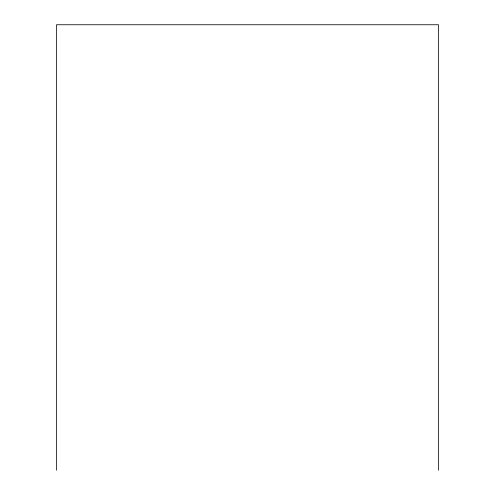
<?xml version="1.0" encoding="UTF-8"?>
<svg xmlns="http://www.w3.org/2000/svg" width="495" height="495" viewBox="0 0 495 495"><rect width="100%" height="100%" fill="white"/><g stroke="black" fill="none" stroke-linecap="round" stroke-linejoin="round"><path stroke-width="0.74" d="M438.545 470.25L438.545 24.75L56.455 24.75L56.455 470.25"/></g></svg>
